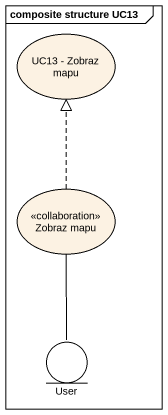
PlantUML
@startuml
mainframe composite structure UC13
usecase "UC13 - Zobraz mapu" as UC13_Zobraz_mapu
usecase "Zobraz mapu" as Zobraz_mapu <<collaboration>>
entity User
Zobraz_mapu .up.|> UC13_Zobraz_mapu
Zobraz_mapu -- User
@enduml
